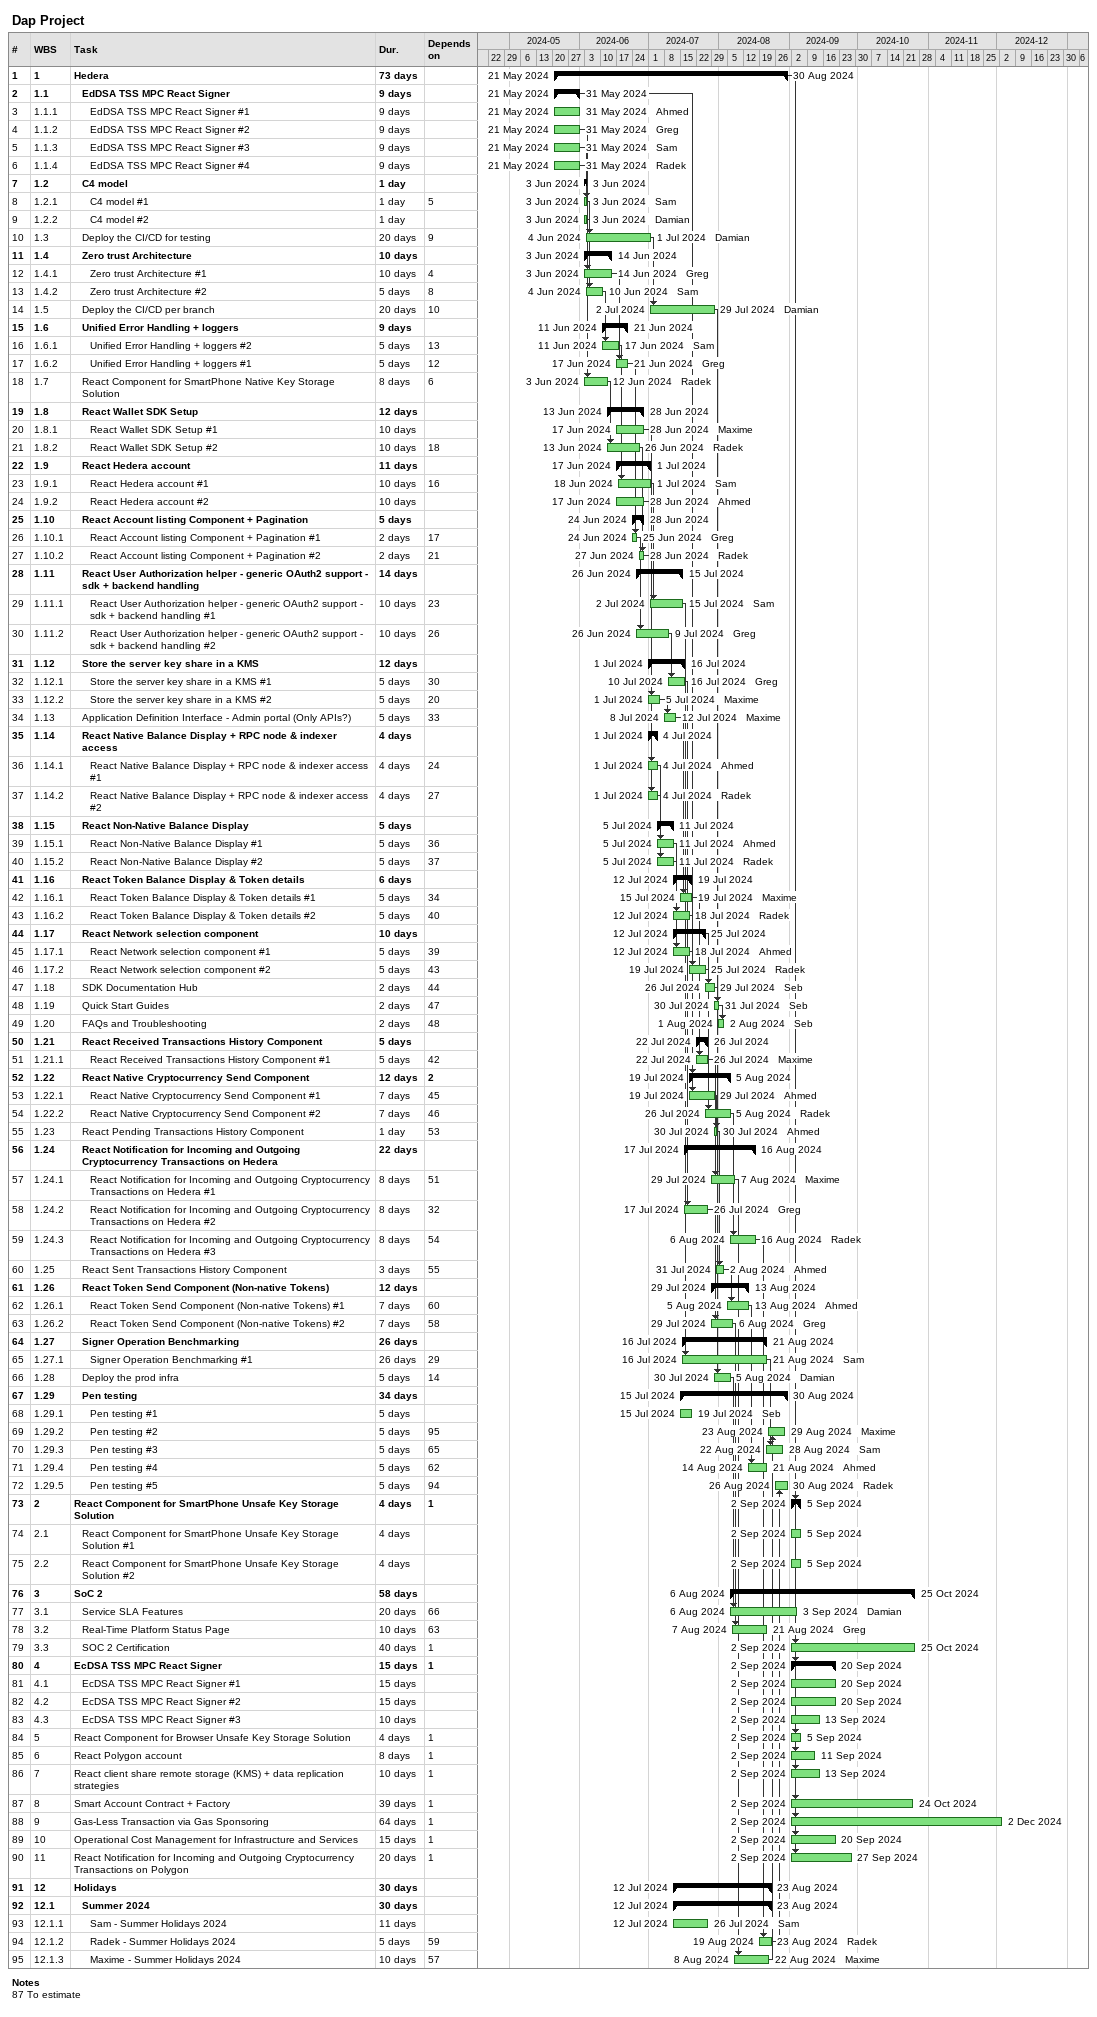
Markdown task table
Dap Project

| ID | WBS | Task | Duration | Start | Finish | Predecessors | Resources |
|---|---|---|---|---|---|---|---|
| 1 | 1 | **Hedera** | 73d | 2024-05-21 | 2024-08-30 |  |  |
| 2 | 1.1 | **EdDSA TSS MPC React Signer** | 9d | 2024-05-21 | 2024-05-31 |  |  |
| 3 | 1.1.1 | EdDSA TSS MPC React Signer #1 | 9d | 2024-05-21 | 2024-05-31 |  | Ahmed |
| 4 | 1.1.2 | EdDSA TSS MPC React Signer #2 | 9d | 2024-05-21 | 2024-05-31 |  | Greg |
| 5 | 1.1.3 | EdDSA TSS MPC React Signer #3 | 9d | 2024-05-21 | 2024-05-31 |  | Sam |
| 6 | 1.1.4 | EdDSA TSS MPC React Signer #4 | 9d | 2024-05-21 | 2024-05-31 |  | Radek |
| 7 | 1.2 | **C4 model** | 1d | 2024-06-03 | 2024-06-03 |  |  |
| 8 | 1.2.1 | C4 model #1 | 1d | 2024-06-03 | 2024-06-03 | 5 | Sam |
| 9 | 1.2.2 | C4 model #2 | 1d | 2024-06-03 | 2024-06-03 |  | Damian |
| 10 | 1.3 | Deploy the CI/CD for testing | 20d | 2024-06-04 | 2024-07-01 | 9 | Damian |
| 11 | 1.4 | **Zero trust Architecture** | 10d | 2024-06-03 | 2024-06-14 |  |  |
| 12 | 1.4.1 | Zero trust Architecture #1 | 10d | 2024-06-03 | 2024-06-14 | 4 | Greg |
| 13 | 1.4.2 | Zero trust Architecture #2 | 5d | 2024-06-04 | 2024-06-10 | 8 | Sam |
| 14 | 1.5 | Deploy the CI/CD per branch | 20d | 2024-07-02 | 2024-07-29 | 10 | Damian |
| 15 | 1.6 | **Unified Error Handling + loggers** | 9d | 2024-06-11 | 2024-06-21 |  |  |
| 16 | 1.6.1 | Unified Error Handling + loggers #2 | 5d | 2024-06-11 | 2024-06-17 | 13 | Sam |
| 17 | 1.6.2 | Unified Error Handling + loggers #1 | 5d | 2024-06-17 | 2024-06-21 | 12 | Greg |
| 18 | 1.7 | React Component for SmartPhone Native Key Storage Solution | 8d | 2024-06-03 | 2024-06-12 | 6 | Radek |
| 19 | 1.8 | **React Wallet SDK Setup** | 12d | 2024-06-13 | 2024-06-28 |  |  |
| 20 | 1.8.1 | React Wallet SDK Setup #1 | 10d | 2024-06-17 | 2024-06-28 |  | Maxime |
| 21 | 1.8.2 | React Wallet SDK Setup #2 | 10d | 2024-06-13 | 2024-06-26 | 18 | Radek |
| 22 | 1.9 | **React Hedera account** | 11d | 2024-06-17 | 2024-07-01 |  |  |
| 23 | 1.9.1 | React Hedera account #1 | 10d | 2024-06-18 | 2024-07-01 | 16 | Sam |
| 24 | 1.9.2 | React Hedera account #2 | 10d | 2024-06-17 | 2024-06-28 |  | Ahmed |
| 25 | 1.10 | **React Account listing Component + Pagination** | 5d | 2024-06-24 | 2024-06-28 |  |  |
| 26 | 1.10.1 | React Account listing Component + Pagination #1 | 2d | 2024-06-24 | 2024-06-25 | 17 | Greg |
| 27 | 1.10.2 | React Account listing Component + Pagination #2 | 2d | 2024-06-27 | 2024-06-28 | 21 | Radek |
| 28 | 1.11 | **React User Authorization helper - generic OAuth2 support - sdk + backend handling** | 14d | 2024-06-26 | 2024-07-15 |  |  |
| 29 | 1.11.1 | React User Authorization helper - generic OAuth2 support - sdk + backend handling #1 | 10d | 2024-07-02 | 2024-07-15 | 23 | Sam |
| 30 | 1.11.2 | React User Authorization helper - generic OAuth2 support - sdk + backend handling #2 | 10d | 2024-06-26 | 2024-07-09 | 26 | Greg |
| 31 | 1.12 | **Store the server key share in a KMS** | 12d | 2024-07-01 | 2024-07-16 |  |  |
| 32 | 1.12.1 | Store the server key share in a KMS #1 | 5d | 2024-07-10 | 2024-07-16 | 30 | Greg |
| 33 | 1.12.2 | Store the server key share in a KMS #2 | 5d | 2024-07-01 | 2024-07-05 | 20 | Maxime |
| 34 | 1.13 | Application Definition Interface - Admin portal (Only APIs?) | 5d | 2024-07-08 | 2024-07-12 | 33 | Maxime |
| 35 | 1.14 | **React Native Balance Display + RPC node & indexer access** | 4d | 2024-07-01 | 2024-07-04 |  |  |
| 36 | 1.14.1 | React Native Balance Display + RPC node & indexer access #1 | 4d | 2024-07-01 | 2024-07-04 | 24 | Ahmed |
| 37 | 1.14.2 | React Native Balance Display + RPC node & indexer access #2 | 4d | 2024-07-01 | 2024-07-04 | 27 | Radek |
| 38 | 1.15 | **React Non-Native Balance Display** | 5d | 2024-07-05 | 2024-07-11 |  |  |
| 39 | 1.15.1 | React Non-Native Balance Display #1 | 5d | 2024-07-05 | 2024-07-11 | 36 | Ahmed |
| 40 | 1.15.2 | React Non-Native Balance Display #2 | 5d | 2024-07-05 | 2024-07-11 | 37 | Radek |
| 41 | 1.16 | **React Token Balance Display & Token details** | 6d | 2024-07-12 | 2024-07-19 |  |  |
| 42 | 1.16.1 | React Token Balance Display & Token details #1 | 5d | 2024-07-15 | 2024-07-19 | 34 | Maxime |
| 43 | 1.16.2 | React Token Balance Display & Token details #2 | 5d | 2024-07-12 | 2024-07-18 | 40 | Radek |
| 44 | 1.17 | **React Network selection component** | 10d | 2024-07-12 | 2024-07-25 |  |  |
| 45 | 1.17.1 | React Network selection component #1 | 5d | 2024-07-12 | 2024-07-18 | 39 | Ahmed |
| 46 | 1.17.2 | React Network selection component #2 | 5d | 2024-07-19 | 2024-07-25 | 43 | Radek |
| 47 | 1.18 | SDK Documentation Hub | 2d | 2024-07-26 | 2024-07-29 | 44 | Seb |
| 48 | 1.19 | Quick Start Guides | 2d | 2024-07-30 | 2024-07-31 | 47 | Seb |
| 49 | 1.20 | FAQs and Troubleshooting | 2d | 2024-08-01 | 2024-08-02 | 48 | Seb |
| 50 | 1.21 | **React Received Transactions History Component** | 5d | 2024-07-22 | 2024-07-26 |  |  |
| 51 | 1.21.1 | React Received Transactions History Component #1 | 5d | 2024-07-22 | 2024-07-26 | 42 | Maxime |
| 52 | 1.22 | **React Native Cryptocurrency Send Component** | 12d | 2024-07-19 | 2024-08-05 | 2 |  |
| 53 | 1.22.1 | React Native Cryptocurrency Send Component #1 | 7d | 2024-07-19 | 2024-07-29 | 45 | Ahmed |
| 54 | 1.22.2 | React Native Cryptocurrency Send Component #2 | 7d | 2024-07-26 | 2024-08-05 | 46 | Radek |
| 55 | 1.23 | React Pending Transactions History Component | 1d | 2024-07-30 | 2024-07-30 | 53 | Ahmed |
| 56 | 1.24 | **React Notification for Incoming and Outgoing Cryptocurrency Transactions on Hedera** | 22d | 2024-07-17 | 2024-08-16 |  |  |
| 57 | 1.24.1 | React Notification for Incoming and Outgoing Cryptocurrency Transactions on Hedera #1 | 8d | 2024-07-29 | 2024-08-07 | 51 | Maxime |
| 58 | 1.24.2 | React Notification for Incoming and Outgoing Cryptocurrency Transactions on Hedera #2 | 8d | 2024-07-17 | 2024-07-26 | 32 | Greg |
| 59 | 1.24.3 | React Notification for Incoming and Outgoing Cryptocurrency Transactions on Hedera #3 | 8d | 2024-08-06 | 2024-08-16 | 54 | Radek |
| 60 | 1.25 | React Sent Transactions History Component | 3d | 2024-07-31 | 2024-08-02 | 55 | Ahmed |
| 61 | 1.26 | **React Token Send Component (Non-native Tokens)** | 12d | 2024-07-29 | 2024-08-13 |  |  |
| 62 | 1.26.1 | React Token Send Component (Non-native Tokens) #1 | 7d | 2024-08-05 | 2024-08-13 | 60 | Ahmed |
| 63 | 1.26.2 | React Token Send Component (Non-native Tokens) #2 | 7d | 2024-07-29 | 2024-08-06 | 58 | Greg |
| 64 | 1.27 | **Signer Operation Benchmarking** | 26d | 2024-07-16 | 2024-08-21 |  |  |
| 65 | 1.27.1 | Signer Operation Benchmarking #1 | 26d | 2024-07-16 | 2024-08-21 | 29 | Sam |
| 66 | 1.28 | Deploy the prod infra | 5d | 2024-07-30 | 2024-08-05 | 14 | Damian |
| 67 | 1.29 | **Pen testing** | 34d | 2024-07-15 | 2024-08-30 |  |  |
| 68 | 1.29.1 | Pen testing #1 | 5d | 2024-07-15 | 2024-07-19 |  | Seb |
| 69 | 1.29.2 | Pen testing #2 | 5d | 2024-08-23 | 2024-08-29 | 95 | Maxime |
| 70 | 1.29.3 | Pen testing #3 | 5d | 2024-08-22 | 2024-08-28 | 65 | Sam |
| 71 | 1.29.4 | Pen testing #4 | 5d | 2024-08-14 | 2024-08-21 | 62 | Ahmed |
| 72 | 1.29.5 | Pen testing #5 | 5d | 2024-08-26 | 2024-08-30 | 94 | Radek |
| 73 | 2 | **React Component for SmartPhone Unsafe Key Storage Solution** | 4d | 2024-09-02 | 2024-09-05 | 1 |  |
| 74 | 2.1 | React Component for SmartPhone Unsafe Key Storage Solution #1 | 4d | 2024-09-02 | 2024-09-05 |  |  |
| 75 | 2.2 | React Component for SmartPhone Unsafe Key Storage Solution #2 | 4d | 2024-09-02 | 2024-09-05 |  |  |
| 76 | 3 | **SoC 2** | 58d | 2024-08-06 | 2024-10-25 |  |  |
| 77 | 3.1 | Service SLA Features | 20d | 2024-08-06 | 2024-09-03 | 66 | Damian |
| 78 | 3.2 | Real-Time Platform Status Page | 10d | 2024-08-07 | 2024-08-21 | 63 | Greg |
| 79 | 3.3 | SOC 2 Certification | 40d | 2024-09-02 | 2024-10-25 | 1 |  |
| 80 | 4 | **EcDSA TSS MPC React Signer** | 15d | 2024-09-02 | 2024-09-20 | 1 |  |
| 81 | 4.1 | EcDSA TSS MPC React Signer #1 | 15d | 2024-09-02 | 2024-09-20 |  |  |
| 82 | 4.2 | EcDSA TSS MPC React Signer #2 | 15d | 2024-09-02 | 2024-09-20 |  |  |
| 83 | 4.3 | EcDSA TSS MPC React Signer #3 | 10d | 2024-09-02 | 2024-09-13 |  |  |
| 84 | 5 | React Component for Browser Unsafe Key Storage Solution | 4d | 2024-09-02 | 2024-09-05 | 1 |  |
| 85 | 6 | React Polygon account | 8d | 2024-09-02 | 2024-09-11 | 1 |  |
| 86 | 7 | React client share remote storage (KMS) + data replication strategies | 10d | 2024-09-02 | 2024-09-13 | 1 |  |
| 87 | 8 | Smart Account Contract + Factory | 39d | 2024-09-02 | 2024-10-24 | 1 |  |
| 88 | 9 | Gas-Less Transaction via Gas Sponsoring | 64d | 2024-09-02 | 2024-12-02 | 1 |  |
| 89 | 10 | Operational Cost Management for Infrastructure and Services | 15d | 2024-09-02 | 2024-09-20 | 1 |  |
| 90 | 11 | React Notification for Incoming and Outgoing Cryptocurrency Transactions on Polygon | 20d | 2024-09-02 | 2024-09-27 | 1 |  |
| 91 | 12 | **Holidays** | 30d | 2024-07-12 | 2024-08-23 |  |  |
| 92 | 12.1 | **Summer 2024** | 30d | 2024-07-12 | 2024-08-23 |  |  |
| 93 | 12.1.1 | Sam - Summer Holidays 2024 | 11d | 2024-07-12 | 2024-07-26 |  | Sam |
| 94 | 12.1.2 | Radek - Summer Holidays 2024 | 5d | 2024-08-19 | 2024-08-23 | 59 | Radek |
| 95 | 12.1.3 | Maxime - Summer Holidays 2024 | 10d | 2024-08-08 | 2024-08-22 | 57 | Maxime |

Notes
- 87: To estimate
